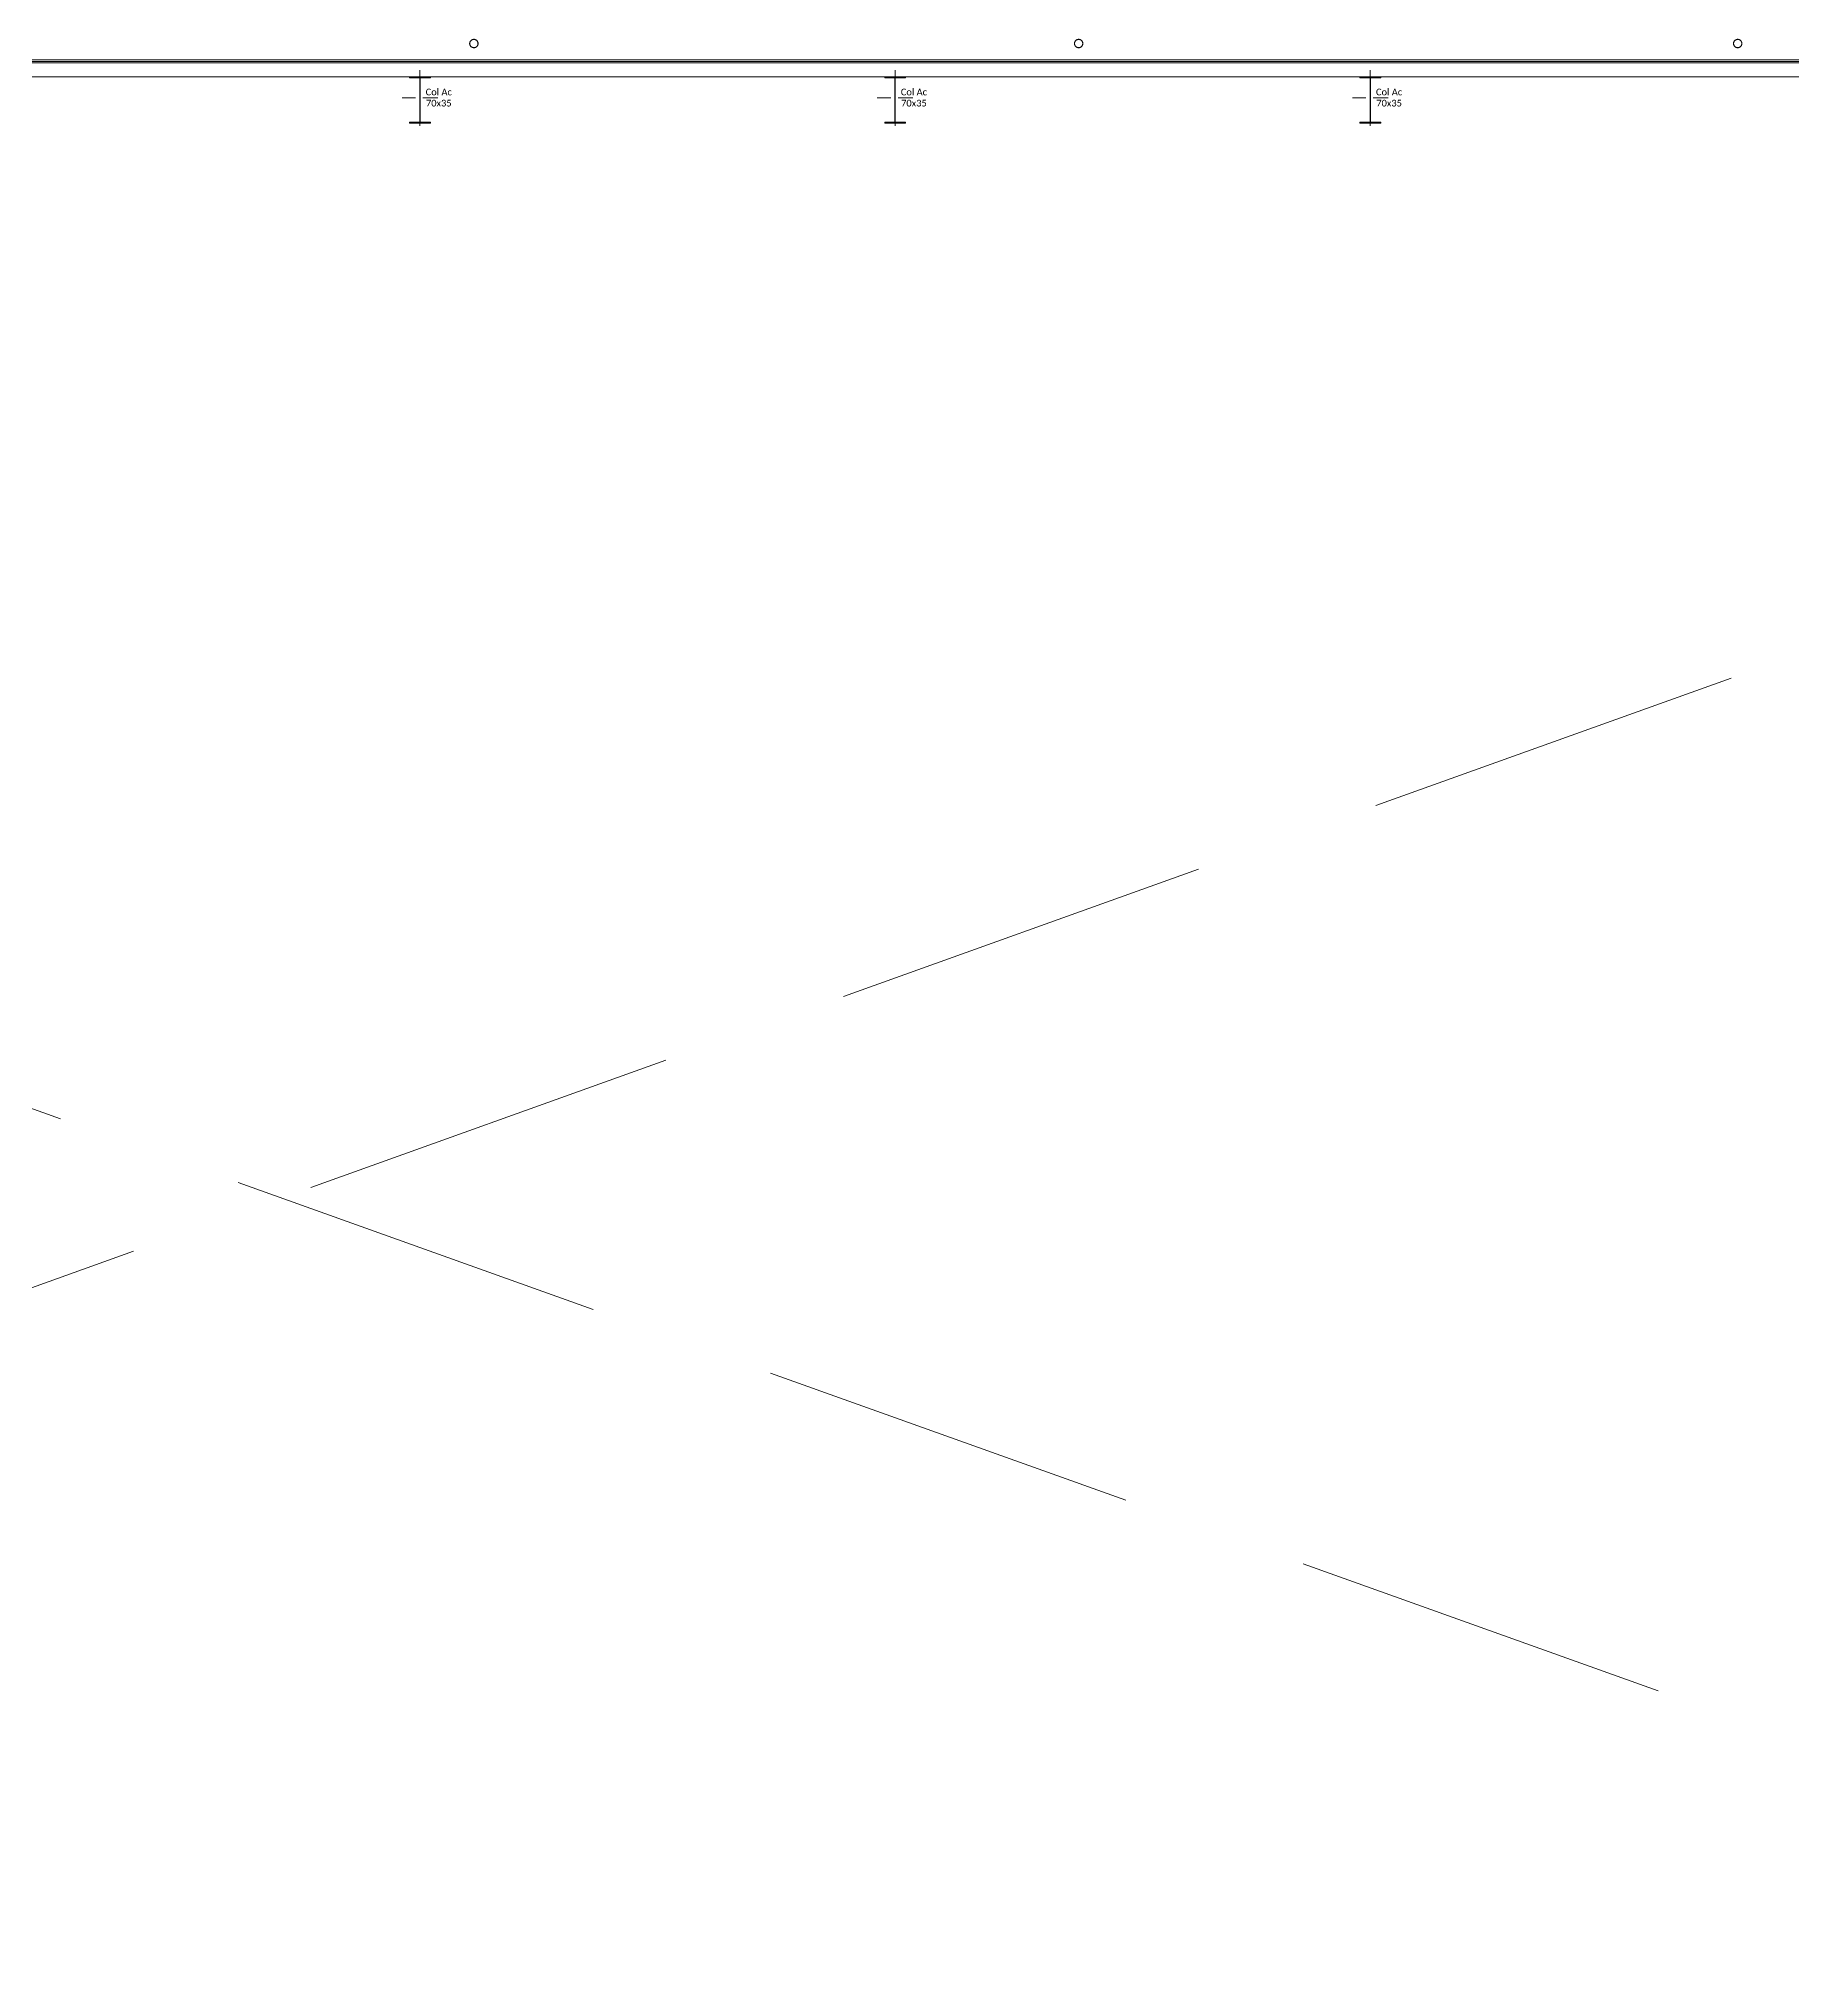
# Model space of a CAD drawing. Header units: millimetres. Extents: x 14 to 290, y 66 to 213.
# Drawn here: x 230.31 to 259.83, y 100.72 to 133.37 of the extents above; entities that cross this region are included whole.
import ezdxf

# ---------------------------------------------------------------- set-up
doc = ezdxf.new("R2010")
doc.units = ezdxf.units.MM
for name, pattern in [('HIDDEN', [9.525, 6.35, -3.175]), ('OCASA_TODAS_r08$0$ACAD_ISO04W100', [30, 24, -3, 0, -3]), ('OCASA_TODAS_r08$0$HIDDEN', [0.375, 0.25, -0.125])]:
    doc.linetypes.add(name, pattern=pattern)
for name, color, linetype, lineweight in [('OCASA_TODAS_r08$0$00-', 252, 'Continuous', 15), ('OCASA_TODAS_r08$0$CERRAMIENTO CHAPA', 252, 'Continuous', 20), ('OCASA_TODAS_r08$0$COLUMNAS ACERO', 252, 'Continuous', 20), ('OCASA_TODAS_r08$0$DESCRIP COLUMNAS', 252, 'Continuous', 20), ('OCASA_TODAS_r08$0$EJES COL FE', 252, 'Continuous', 20), ('OCASA_TODAS_r08$0$IS-PLUVIAL', 8, 'Continuous', 15), ('OCASA_TODAS_r08$0$LINEA_DE_PROYECCION', 252, 'HIDDEN', 15)]:
    doc.layers.add(name, color=color, linetype=linetype, lineweight=lineweight)
doc.styles.add('OCASA_TODAS_r08$0$Standard', font='txt')

# ---------------------------------------------------------------- blocks, each defined once
blk = doc.blocks.new('OCASA_TODAS_r08$0$Columna nave 1')
at = {"layer": 'OCASA_TODAS_r08$0$00-', "color": 4}
for points in [[(-175, 374.798322), (175, 374.798322), (175, 387.498322), (-175, 387.498322)], [(-3.2, -374.801678), (3.2, -374.801678), (3.2, 374.798322), (-3.2, 374.798322)], [(-175, -387.498322), (175, -387.498322), (175, -374.798322), (-175, -374.798322)]]:
    blk.add_lwpolyline(points, close=True, dxfattribs=at)
blk = doc.blocks.new('OCASA_TODAS_r08$0$COL ACERO 75 X 50')
at = {"layer": 'OCASA_TODAS_r08$0$EJES COL FE', "color": 252, "linetype": 'OCASA_TODAS_r08$0$HIDDEN'}
for p, q in [((104.763401, -684.220664, -0.572955), (104.763401, -683.620664, -0.572955)), ((105.229249, -683.920664, -0.572955), (104.288401, -683.920664, -0.572955))]:
    blk.add_line(p, q, dxfattribs=at)
at = {"layer": 'OCASA_TODAS_r08$0$DESCRIP COLUMNAS', "insert": (104.916559, -683.868448, -0.372955), "char_height": 0.1125, "attachment_point": 1, "rotation": 270, "style": 'OCASA_TODAS_r08$0$Standard'}
blk.add_mtext_dynamic_manual_height_columns('\\pxqc;{\\fCalibri Light|b0|i0|c0|p34;Col Ac \\P70x35}', width=0.737699, gutter_width=12.5, heights=[0], dxfattribs=at)
blk = doc.blocks.new('OCASA_TODAS_r08$0$Estructura metalica')
at = {"layer": 'OCASA_TODAS_r08$0$00-', "xscale": 0.001, "yscale": 0.001, "zscale": 0.001}
for p in [(515.063667, 729.446352), (523.063667, 729.446352), (531.063667, 729.446352)]:
    blk.add_blockref('OCASA_TODAS_r08$0$Columna nave 1', p, dxfattribs=at)
at = {"layer": 'OCASA_TODAS_r08$0$COLUMNAS ACERO', "rotation": 90}
for p in [(-168.857026, 624.720729, 0.572946), (-160.857026, 624.720729, 0.572946), (-152.857026, 624.720729, 0.572946)]:
    blk.add_blockref('OCASA_TODAS_r08$0$COL ACERO 75 X 50', p, dxfattribs=at)
blk = doc.blocks.new('OCASA_TODAS_r08$0$Bajadas-Rejas-Rejillas 2ºP')
at = {"layer": 'OCASA_TODAS_r08$0$IS-PLUVIAL', "linetype": 'OCASA_TODAS_r08$0$ACAD_ISO04W100', "const_width": 20}
for points in [[(310201.138297, 515289.435234, 1), (310341.138297, 515289.435234, 1)], [(320383.619038, 515289.435234, 1), (320523.619038, 515289.435234, 1)], [(331479.584573, 515289.435234, 1), (331619.584573, 515289.435234, 1)]]:
    blk.add_lwpolyline(points, format="xyb", close=True, dxfattribs=at)

msp = doc.modelspace()

# ---------------------------------------------------------------- linework, layer by layer
at = {"layer": 'OCASA_TODAS_r08$0$CERRAMIENTO CHAPA'}
for points in [[(180.995, 133.015), (285.197, 133.015), (285.197, 109.133), (285.167, 109.133), (285.167, 132.985), (180.995, 132.985)], [(180.995, 132.725), (284.907, 132.725), (284.907, 109.133), (285.147, 109.133), (285.147, 132.965), (180.995, 132.965)]]:
    msp.add_lwpolyline(points, dxfattribs=at)
at = {"layer": 'OCASA_TODAS_r08$0$LINEA_DE_PROYECCION'}
for p, q in [((284.475, 95.907), (180.976, 132.977)), ((181.095, 94.726), (284.475, 131.807))]:
    msp.add_line(p, q, dxfattribs=at)

# ---------------------------------------------------------------- block references
msp.add_blockref('OCASA_TODAS_r08$0$Estructura metalica', (-278.339, -597.109, 0))
at = {"layer": 'OCASA_TODAS_r08$0$IS-PLUVIAL', "xscale": 0.001, "yscale": 0.001, "zscale": 0.001}
msp.add_blockref('OCASA_TODAS_r08$0$Bajadas-Rejas-Rejillas 2ºP', (-72.639, -382.001, 0), dxfattribs=at)

doc.saveas('drawing.dxf')
